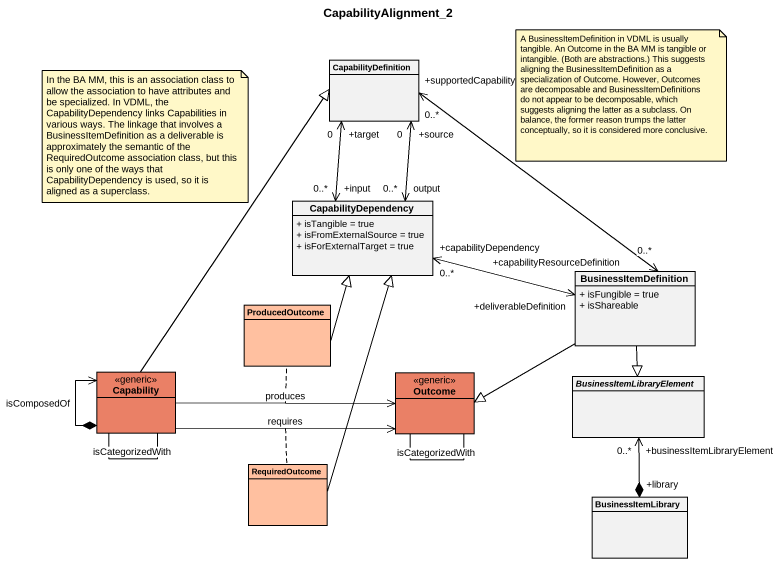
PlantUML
@startuml
title CapabilityAlignment_2
hide circle
hide empty members
skinparam classAttributeIconSize 0
class CapabilityDefinition
class CapabilityDependency {
  + isTangible = true
  + isFromExternalSource = true
  + isForExternalTarget = true
}
class BusinessItemDefinition {
  + isFungible = true
  + isShareable
}
class ProducedOutcome #FFC0A0
class Capability <<generic>> #EA8066
class Outcome <<generic>> #EA8066
abstract class BusinessItemLibraryElement
class RequiredOutcome #FFC0A0
class BusinessItemLibrary
CapabilityDefinition "+source\n0" <--> "output\n0..*" CapabilityDependency
CapabilityDefinition "+target\n0" <--> "+input\n0..*" CapabilityDependency
CapabilityDefinition "+supportedCapability\n0..*" <--> "+capabilityResourceDefinition\n0..*" BusinessItemDefinition
CapabilityDependency "+capabilityDependency\n0..*" <-right-> "+deliverableDefinition" BusinessItemDefinition
BusinessItemDefinition -left-|> Outcome
BusinessItemDefinition --|> BusinessItemLibraryElement
ProducedOutcome -up-|> CapabilityDependency
Capability -up-|> CapabilityDefinition
Capability -- Capability : isCategorizedWith
Capability <--* Capability : isComposedOf
Capability -right-> Outcome : produces
(Capability, Outcome) .. ProducedOutcome
Capability -right-> Outcome : requires
(Capability, Outcome) .. RequiredOutcome
Outcome -- Outcome : isCategorizedWith
RequiredOutcome -up-|> CapabilityDependency
BusinessItemLibrary "+library" *-up-> "+businessItemLibraryElement\n0..*" BusinessItemLibraryElement
note as N1
  A BusinessItemDefinition in VDML is usually tangible. An Outcome in the BA MM is tangible or intangible. (Both are abstractions.) This suggests aligning the BusinessItemDefinition as a specialization of Outcome. However, Outcomes are decomposable and BusinessItemDefinitions do not appear to be decomposable, which suggests aligning the latter as a subclass. On balance, the former reason trumps the latter conceptually, so it is considered more conclusive.
end note
note as N2
  In the BA MM, this is an association class to allow the association to have attributes and be specialized. In VDML, the CapabilityDependency links Capabilities in various ways. The linkage that involves a BusinessItemDefinition as a deliverable is approximately the semantic of the RequiredOutcome association class, but this is only one of the ways that CapabilityDependency is used, so it is aligned as a superclass.
end note
@enduml
